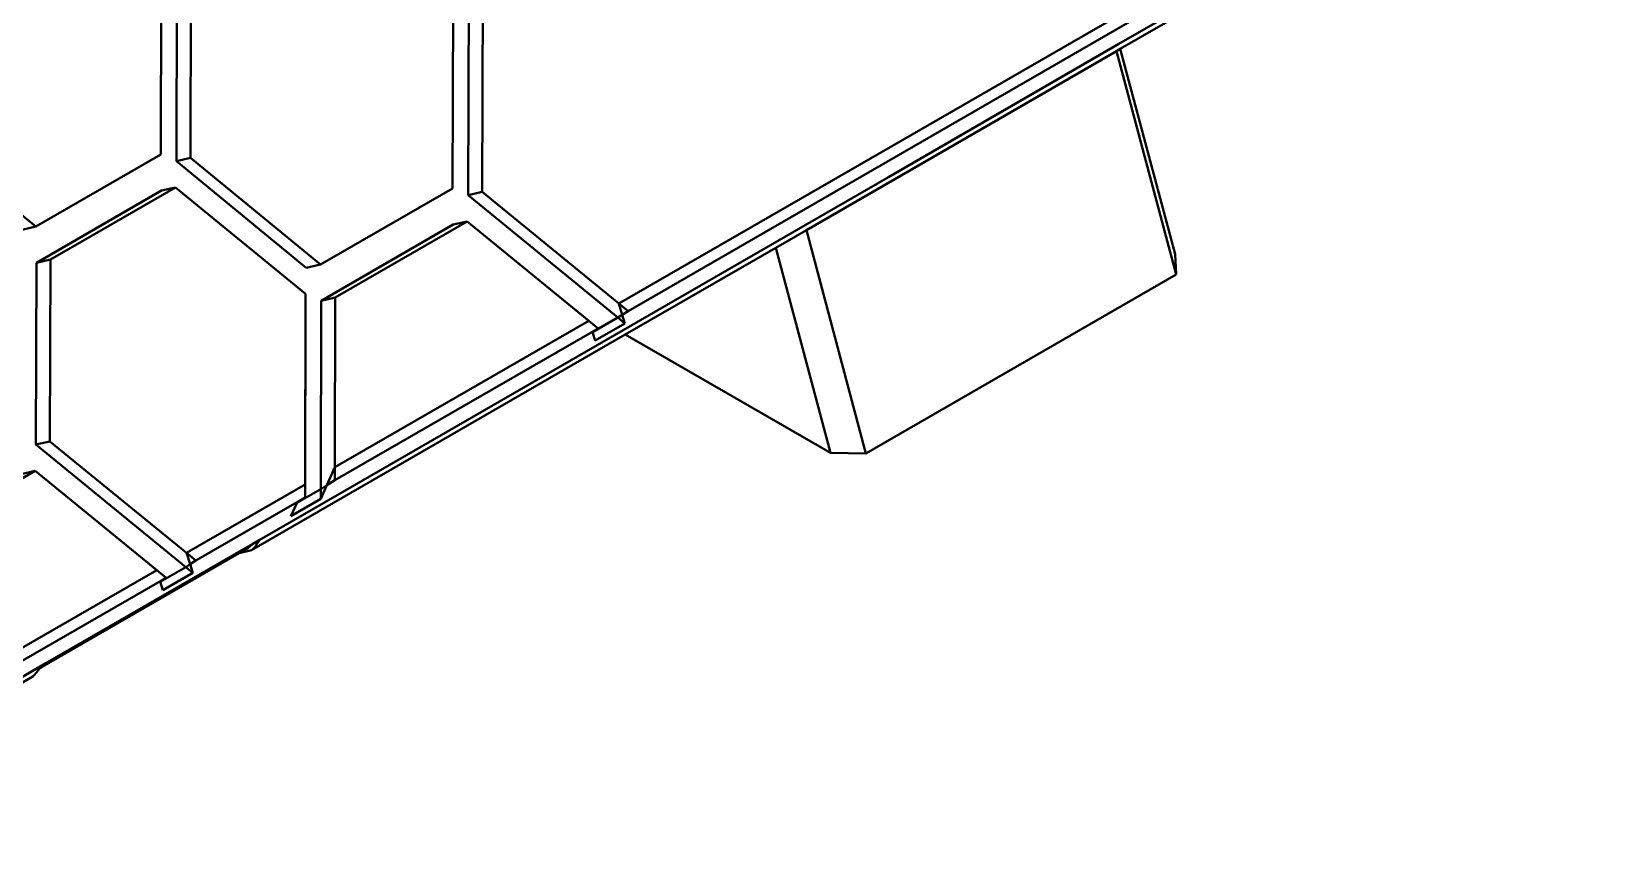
# Model space of a CAD drawing. Header units: millimetres. Extents: x 15 to 415, y 5 to 292.
# Drawn here: x 345.38 to 353.43, y 67.01 to 71.27 of the extents above; entities that cross this region are included whole.
import ezdxf

# ---------------------------------------------------------------- set-up
doc = ezdxf.new("R2010")
doc.units = ezdxf.units.MM
doc.layers.add('Geometries', color=7, linetype='Continuous')

msp = doc.modelspace()

# ---------------------------------------------------------------- linework, layer by layer
at = {"layer": 'Geometries', "linetype": 'Continuous', "lineweight": 40}
for p, q in [((348.3892, 69.8779), (353.4308, 72.7887)), ((353.4307, 72.7219), (348.437, 69.8387)), ((350.9552, 71.2098), (351.799, 71.697)), ((350.9621, 71.1842), (351.8094, 71.6734)), ((346.042, 71.5751), (346.0404, 70.6432)), ((346.042, 71.5751), (346.0404, 70.6432)), ((346.1208, 70.6081), (346.1225, 71.5401)), ((346.1208, 70.6081), (346.1225, 71.5401)), ((346.1932, 70.6248), (346.1949, 71.5568)), ((346.1932, 70.6248), (346.1949, 71.5568)), ((347.6163, 70.4338), (347.62, 71.4736)), ((347.6163, 70.4338), (347.62, 71.4736)), ((347.6887, 70.4505), (347.6924, 71.4903)), ((347.6887, 70.4505), (347.6924, 71.4903)), ((347.5359, 70.4689), (347.5392, 71.4019)), ((347.5359, 70.4689), (347.5392, 71.4019)), ((350.9552, 71.2098), (349.7727, 70.5271)), ((349.3516, 70.2544), (350.9426, 71.1729)), ((350.9426, 71.1729), (350.9621, 71.1842)), ((351.2484, 70.0263), (350.9426, 71.1729)), ((350.9621, 71.1842), (351.2428, 70.1316)), ((345.3992, 70.273), (344.7317, 70.8187)), ((345.3992, 70.273), (344.7317, 70.8187)), ((345.3992, 70.273), (346.0404, 70.6432)), ((345.3992, 70.273), (346.0404, 70.6432)), ((346.1932, 70.6248), (346.1208, 70.6081)), ((346.1932, 70.6248), (346.1208, 70.6081)), ((346.1208, 70.6081), (346.7866, 70.0614)), ((346.1208, 70.6081), (346.7866, 70.0614)), ((346.1932, 70.6248), (346.859, 70.0781)), ((346.1932, 70.6248), (346.859, 70.0781)), ((349.3448, 70.28), (349.7727, 70.5271)), ((346.044, 70.4571), (345.4028, 70.0869)), ((346.044, 70.4571), (345.4028, 70.0869)), ((346.1164, 70.4738), (345.4752, 70.1036)), ((346.1164, 70.4738), (345.4752, 70.1036)), ((346.1164, 70.4738), (346.044, 70.4571)), ((346.1164, 70.4738), (346.044, 70.4571)), ((346.1164, 70.4738), (346.7822, 69.9272)), ((346.1164, 70.4738), (346.7822, 69.9272)), ((346.859, 70.0781), (347.5359, 70.4689)), ((346.859, 70.0781), (347.5359, 70.4689)), ((347.6887, 70.4505), (347.6163, 70.4338)), ((347.6887, 70.4505), (347.6163, 70.4338)), ((348.3849, 69.8054), (347.6163, 70.4338)), ((348.3849, 69.8054), (347.6163, 70.4338)), ((348.3892, 69.8779), (347.6887, 70.4505)), ((347.6887, 70.4505), (348.3892, 69.8779)), ((345.3992, 70.273), (345.3268, 70.2562)), ((345.3992, 70.273), (345.3268, 70.2562)), ((349.3448, 70.28), (346.5444, 68.6632)), ((346.8627, 69.8921), (347.5395, 70.2828)), ((346.8627, 69.8921), (347.5395, 70.2828)), ((346.9351, 69.9088), (347.6119, 70.2996)), ((346.9351, 69.9088), (347.6119, 70.2996)), ((347.6119, 70.2996), (347.5395, 70.2828)), ((347.6119, 70.2996), (347.5395, 70.2828)), ((347.6119, 70.2996), (348.2359, 69.7894)), ((347.6119, 70.2996), (348.2838, 69.7503)), ((349.1943, 70.1635), (349.3516, 70.2544)), ((349.3516, 70.2544), (349.6574, 69.1077)), ((348.4231, 69.7183), (349.1943, 70.1635)), ((349.475, 69.111), (349.1943, 70.1635)), ((345.3995, 69.1539), (345.4028, 70.0869)), ((345.3995, 69.1539), (345.4028, 70.0869)), ((345.4752, 70.1036), (345.4028, 70.0869)), ((345.4752, 70.1036), (345.4028, 70.0869)), ((345.4719, 69.1707), (345.4752, 70.1036)), ((345.4719, 69.1707), (345.4752, 70.1036)), ((346.859, 70.0781), (346.7866, 70.0614)), ((346.859, 70.0781), (346.7866, 70.0614)), ((351.2428, 70.1316), (351.2484, 70.0263)), ((349.6574, 69.1077), (351.2484, 70.0263)), ((346.7822, 69.9272), (346.7804, 68.8823)), ((346.7822, 69.9272), (346.7805, 68.9491)), ((346.8627, 69.8921), (346.861, 68.9256)), ((346.8627, 69.8921), (346.861, 68.9256)), ((346.9351, 69.9088), (346.8627, 69.8921)), ((346.9351, 69.9088), (346.8627, 69.8921)), ((346.9351, 69.9088), (346.9335, 69.0375)), ((346.9351, 69.9088), (346.9335, 69.0375)), ((348.3892, 69.8779), (348.4073, 69.8198)), ((348.437, 69.8387), (348.3892, 69.8779)), ((348.437, 69.8387), (348.4073, 69.8198)), ((348.2838, 69.7503), (346.9334, 68.9707)), ((346.9335, 69.0375), (348.2359, 69.7894)), ((348.2838, 69.7503), (348.254, 69.7313)), ((348.3849, 69.8054), (348.2544, 69.7301)), ((348.2677, 69.6875), (348.4209, 69.776)), ((348.3849, 69.8054), (348.4073, 69.8198)), ((348.4209, 69.776), (348.3849, 69.8054)), ((348.4209, 69.776), (348.4073, 69.8198)), ((346.5061, 68.6115), (348.4231, 69.7183)), ((348.254, 69.7313), (348.2677, 69.6875)), ((348.4231, 69.7183), (349.475, 69.111)), ((345.4719, 69.1707), (345.3995, 69.1539)), ((345.4719, 69.1707), (345.3995, 69.1539)), ((345.3995, 69.1539), (346.1681, 68.5256)), ((345.3995, 69.1539), (346.1681, 68.5256)), ((345.4719, 69.1707), (346.1724, 68.598)), ((345.4719, 69.1707), (346.1724, 68.598)), ((349.6574, 69.1077), (349.475, 69.111)), ((346.9335, 69.0375), (346.8921, 68.945)), ((346.9334, 68.9707), (346.9335, 69.0375)), ((345.3951, 69.0197), (344.7183, 68.629)), ((345.3951, 69.0197), (344.7183, 68.629)), ((345.3951, 69.0197), (345.3227, 69.003)), ((345.3951, 69.0197), (345.3227, 69.003)), ((346.0192, 68.5095), (345.3951, 69.0197)), ((346.067, 68.4704), (345.3951, 69.0197)), ((346.1724, 68.598), (346.7805, 68.9491)), ((346.8609, 68.8753), (346.8921, 68.945)), ((346.861, 68.9256), (346.8921, 68.945)), ((346.8921, 68.945), (346.9334, 68.9707)), ((346.2202, 68.5589), (346.7804, 68.8823)), ((346.7079, 68.7869), (346.8609, 68.8753)), ((346.861, 68.9256), (346.7382, 68.8548)), ((346.7804, 68.8823), (346.7391, 68.8566)), ((346.861, 68.9256), (346.8609, 68.8753)), ((346.7391, 68.8566), (346.7079, 68.7869)), ((346.512, 68.6445), (346.4205, 68.5917)), ((346.5444, 68.6632), (346.512, 68.6445)), ((345.4199, 68.0065), (346.4421, 68.5967)), ((345.4199, 68.0065), (346.4421, 68.5967)), ((346.4205, 68.5917), (345.4514, 68.0322)), ((346.1724, 68.598), (346.1905, 68.5399)), ((346.2202, 68.5589), (346.1724, 68.598)), ((346.1905, 68.5399), (346.2202, 68.5589)), ((346.4421, 68.5967), (346.4806, 68.6189)), ((346.4421, 68.5967), (346.4806, 68.6189)), ((346.5061, 68.6115), (346.4421, 68.5967)), ((346.067, 68.4704), (344.7166, 67.6908)), ((344.7168, 67.7576), (346.0192, 68.5095)), ((346.0373, 68.4514), (346.067, 68.4704)), ((346.1681, 68.5256), (346.0376, 68.4503)), ((346.0509, 68.4077), (346.2041, 68.4961)), ((346.1681, 68.5256), (346.1905, 68.5399)), ((346.1681, 68.5256), (346.2041, 68.4961)), ((346.2041, 68.4961), (346.1905, 68.5399)), ((346.0373, 68.4514), (346.0509, 68.4077)), ((345.4218, 68.0151), (343.7778, 67.066)), ((345.4514, 68.0322), (345.4218, 68.0151)), ((343.7395, 67.0142), (345.3836, 67.9634))]:
    msp.add_line(p, q, dxfattribs=at)
for centre, major_axis, start_param, end_param in [((346.2931, 68.9437), (-0.1875, 0.3248), 3.141593, 3.327694), ((346.2931, 68.9437), (-0.1875, 0.3248), 3.141593, 3.327694), ((346.2923, 68.9329), (0.1937, -0.3356), 0.109393, 0.382249), ((345.1698, 68.2848), (-0.1937, 0.3356), 3.250985, 3.47668), ((345.1698, 68.2848), (-0.1937, 0.3356), 3.47668, 3.523842), ((345.2324, 68.3313), (-0.1875, 0.3248), 3.123617, 3.141593), ((345.2324, 68.3313), (-0.1875, 0.3248), 3.123617, 3.141593), ((345.2324, 68.3313), (-0.1875, 0.3248), 3.141593, 3.327694), ((345.2324, 68.3313), (-0.1875, 0.3248), 3.141593, 3.327694)]:
    msp.add_ellipse(centre, major_axis=major_axis, ratio=0.57735, start_param=start_param, end_param=end_param, dxfattribs=at)

doc.saveas('drawing.dxf')
